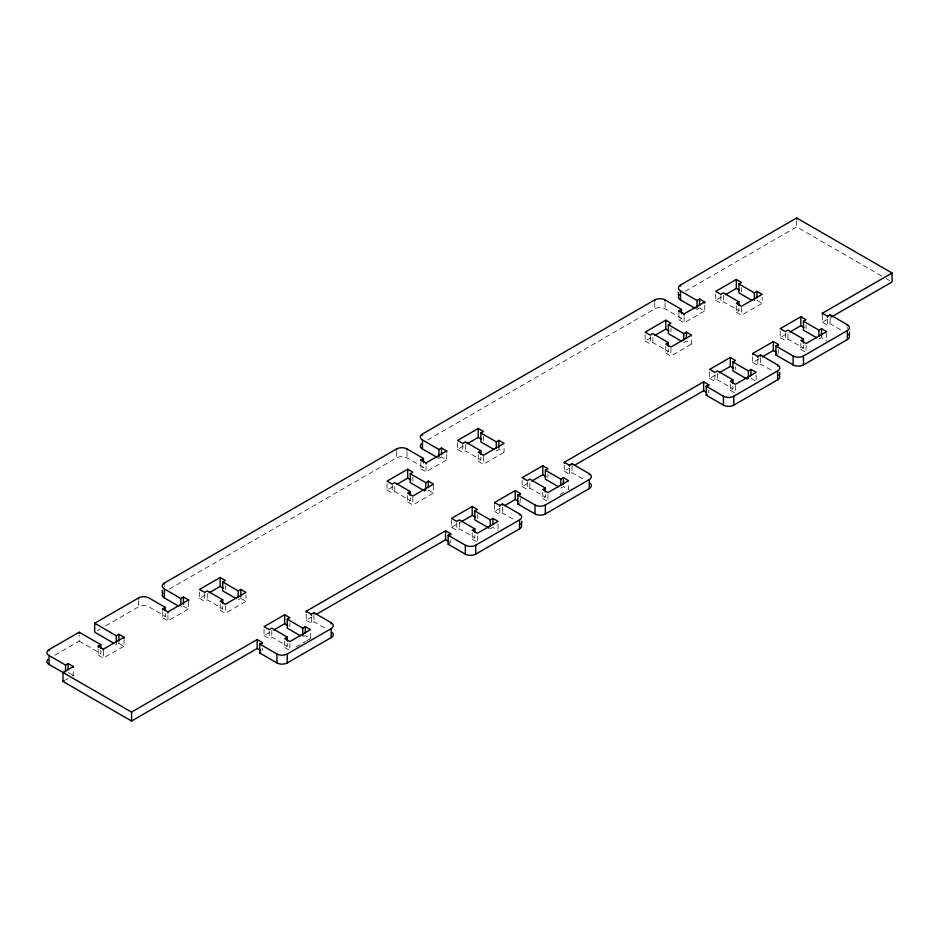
<?xml version="1.0" encoding="UTF-8"?>
<svg xmlns="http://www.w3.org/2000/svg" width="939" height="939" viewBox="0 0 939 939"><rect width="100%" height="100%" fill="white"/><g stroke="black" fill="none" stroke-linecap="round" stroke-linejoin="round"><path stroke-width="0.7" stroke-dasharray="4.7 3.52" d="M54.732 655.258L79.193 641.137L79.193 634.987M97.421 630.609L100.168 629.024M105.649 625.867L138.561 606.864A7.301 4.214 0 0 1 148.82 606.829L165.346 616.371L165.346 612.463M169.443 589.035L396.645 457.856A7.301 4.214 0 0 1 406.963 457.856L423.43 467.376L423.43 463.455M427.527 440.027L654.729 308.861A7.301 4.214 0 0 1 665.047 308.861L681.514 318.368L681.514 314.459M685.376 291.16L796.671 226.909L882.507 276.465M98.243 648.966L98.243 655.117L100.825 653.626L100.825 650.269M114.957 643.908L116.8 644.4M118.572 643.379L124.054 646.173L124.054 639.471M162.764 611.712L162.764 617.862L165.346 616.371M181.802 606.876L180.84 606.876M183.093 606.125L188.575 608.918L188.575 602.216M420.86 462.716L420.86 468.854L423.43 467.376M437.891 457.833L438.924 458.432L440.051 457.774M440.215 457.68L441.506 456.941L446.659 459.922L446.659 453.22M678.944 313.157L678.944 319.859L681.514 318.368M695.975 308.837L697.008 309.424L698.299 308.685M698.452 308.591L699.59 307.933L704.743 310.915L704.743 304.213M199.514 591.946L199.514 598.331L206.803 594.129M387.032 483.691L387.032 490.076L394.321 485.874M457.598 442.95L457.598 449.335L464.887 445.121M645.116 334.683L645.116 341.068L652.405 336.866M715.682 293.942L715.682 300.327L722.971 296.125M65.554 679.953L68.136 678.463M72.655 675.845L73.301 675.481L73.301 668.768M98.243 655.117L103.407 658.098L124.054 646.173M162.764 617.862L167.928 620.843L188.575 608.918M420.86 468.854L426.013 471.836L446.659 459.922M678.944 319.859L684.097 322.84L704.743 310.915M199.514 598.331L204.679 601.312L207.261 599.821L222.743 608.765L222.743 606.207M387.032 490.076L392.185 493.057L394.767 491.567L410.261 500.51L410.261 496.672M457.598 449.335L462.763 452.316L465.345 450.826L480.827 459.758L480.827 457.211M645.116 341.068L650.269 344.05L652.851 342.559L668.345 351.503L668.345 347.676M715.682 300.327L720.847 303.309L723.429 301.818L738.911 310.762L738.911 306.924M220.16 603.871L220.16 610.256L222.743 608.765M238.224 599.821L239.95 598.836M407.679 495.616L407.679 502.001L410.261 500.51M478.244 454.863L478.244 461.249L480.827 459.758M496.32 450.826L498.891 449.335L504.055 452.316L504.055 445.919M665.763 346.608L665.763 352.994L668.345 351.503M683.827 342.559L686.409 341.068L691.574 344.05L691.574 336.385M736.329 305.856L736.329 312.253L738.911 310.762M220.16 610.256L225.325 613.237L245.971 601.312L245.971 594.927M407.679 502.001L412.831 504.971L433.489 493.057L433.489 485.393M478.244 461.249L483.409 464.23L504.055 452.316M665.763 352.994L670.916 355.975L691.574 344.05M736.329 312.253L741.493 315.222L762.139 303.309L762.139 296.924M264.047 629.224L264.047 635.609L272.545 630.703M451.589 519.666L451.589 527.331L460.087 522.424M522.131 480.216L522.131 486.602L529.42 482.4M709.673 371.938L709.673 378.323L718.171 373.417M780.215 331.209L780.215 337.594L787.504 333.392M264.047 635.609L269.211 638.59L271.782 637.1L287.275 646.032L287.275 642.206M451.589 527.331L456.753 530.312L459.324 528.821L474.817 537.765L474.817 533.927M522.131 486.602L527.295 489.583L529.878 488.092L545.359 497.036L545.359 493.198M709.673 378.323L714.837 381.304L717.408 379.814L732.901 388.758L732.901 384.931M780.215 337.594L785.38 340.575L787.962 339.085L803.444 348.029L803.444 344.202M306.196 614.059L306.196 620.21L315.07 615.092M494.595 504.736L494.595 511.438L501.884 507.224M564.28 465.063L564.28 471.202L573.154 466.084M752.679 356.843L752.679 362.431L758.759 358.933M822.364 315.492L822.364 322.206L826.719 319.683M306.196 620.21L311.361 623.191L313.943 621.7L326.842 629.153M494.595 511.438L499.759 514.419L502.342 512.929L514.173 519.76M519.924 502.776L520.406 498.586M564.28 471.202L569.445 474.183L572.027 472.693L584.927 480.146M752.679 362.431L757.843 365.412L760.426 363.921L772.257 370.752M778.173 353.674L778.49 349.578M822.364 322.206L827.529 325.187L830.111 323.697L843.011 331.138M284.693 641.137L284.693 647.523L287.275 646.032M303.614 636.595L305.339 635.609L310.504 638.59L310.504 630.926M472.235 532.859L472.235 539.256L474.817 537.765M490.299 528.821L492.881 527.331L498.046 530.312M542.777 492.142L542.777 498.527L545.359 497.036M560.841 488.092L563.423 486.602L568.588 489.583L568.588 481.918M730.319 383.863L730.319 390.248L732.901 388.758M800.861 343.134L800.861 349.519L803.444 348.029M818.925 339.085L821.508 337.594L826.672 340.575M295.926 647.006L305.644 641.396M306.853 640.691L310.504 638.59M560.078 494.489L563.729 492.388M886.087 278.531L889.667 280.597M756.975 300.327L762.139 303.309M800.861 349.519L806.026 352.501L806.026 344.836M750.965 378.323L756.13 381.304M730.319 390.248L734.451 392.631M542.777 498.527L547.942 501.508L547.942 493.844M428.325 490.076L433.489 493.057M472.235 539.256L476.366 541.639M449.441 541.979L450.074 542.355M240.807 598.331L245.971 601.312M284.693 647.523L289.858 650.504L289.858 642.839M79.193 641.137L100.825 653.626M72.338 674.918L68.136 672.5L68.136 671.385M72.655 675.106L73.301 675.481M847.318 327.476L847.318 328.591M830.111 318.11L830.111 323.697M827.529 319.037L827.529 325.187M826.672 332.911L826.672 339.296M806.026 324.824L806.026 328.662M796.671 220.759L796.671 226.909M787.962 333.979L787.962 339.085M785.38 332.911L785.38 340.575M760.426 357.771L760.426 363.921M757.843 359.261L757.843 365.412M756.13 374.919L756.13 380.025M741.493 287.557L741.493 291.383M741.493 307.569L741.493 315.222M735.483 366.832L735.483 369.391M735.483 385.565L735.483 391.95M723.429 295.433L723.429 301.818M720.847 295.644L720.847 303.309M717.408 373.429L717.408 379.814M714.837 374.919L714.837 381.304M708.804 389.814L708.804 393.159M684.097 316.689L684.097 322.84M670.916 328.298L670.916 332.136M670.916 348.31L670.916 355.975M665.047 302.71L665.047 308.861M654.729 302.71L654.729 308.861M652.851 337.453L652.851 342.559M650.269 336.385L650.269 344.05M572.027 465.99L572.027 472.693M569.445 468.596L569.445 474.183M547.942 473.831L547.942 477.658M529.878 482.986L529.878 488.092M527.295 481.918L527.295 489.583M502.342 507.342L502.342 512.929M499.759 508.269L499.759 514.419M498.046 523.927L498.046 529.033M483.409 436.565L483.409 440.391M483.409 456.565L483.409 464.23M477.399 514.56L477.399 518.387M477.399 535.84L477.399 540.958M465.345 444.44L465.345 450.826M462.763 444.652L462.763 452.316M459.324 522.436L459.324 528.821M456.753 522.647L456.753 530.312M450.72 539.937L450.72 542.73M426.013 466.249L426.013 471.836M412.831 477.305L412.831 481.132M412.831 497.318L412.831 504.971M406.963 451.718L406.963 457.856M396.645 451.718L396.645 457.856M394.767 486.461L394.767 491.567M392.185 485.393L392.185 493.057M313.943 614.998L313.943 621.7M311.361 617.604L311.361 623.191M289.858 622.839L289.858 626.665M271.782 630.715L271.782 637.1M269.211 630.926L269.211 638.59M262.321 648.145L262.321 650.387M225.325 585.56L225.325 589.399M225.325 605.573L225.325 613.237M207.261 593.436L207.261 599.821M204.679 593.648L204.679 601.312M167.928 615.256L167.928 620.843M164.36 585.819L164.36 586.934M138.561 600.714L138.561 606.864M118.901 642.076L118.901 643.192M103.407 651.384L103.407 658.098"/><path stroke-width="1.41" d="M262.321 643.673L262.321 642.558L257.157 639.576L131.566 712.091L49.086 664.483L49.086 655.539A7.301 4.214 0 0 1 49.086 649.577L79.193 632.193L100.825 644.682L100.825 648.591M113.607 643.121L94.686 632.193L94.686 623.25L138.561 597.92A7.301 4.214 0 0 1 148.82 597.897L165.346 607.427L165.346 610.784M164.36 584.14L164.36 583.025L396.645 448.924A7.301 4.214 0 0 1 406.963 448.924L423.43 458.432L423.43 462.34M422.456 435.133L422.456 434.018L654.729 299.917A7.301 4.214 0 0 1 665.047 299.917L681.514 309.424L681.514 313.333M680.54 286.137L680.54 285.022L796.671 217.965L892.05 273.026L892.05 281.97L831.074 317.171M49.086 655.539L65.554 665.047L68.136 663.556L73.301 666.537L73.301 667.652M98.243 647.288L98.243 646.173L100.825 644.682M116.319 643.004L116.319 635.738L118.901 634.259L124.054 637.229L124.054 638.356M162.764 610.045L162.764 608.918L165.346 607.427M164.36 583.025A7.301 4.214 0 0 0 164.36 588.988L180.84 598.495L183.422 597.004L188.575 599.986L188.575 601.101M420.86 461.037L420.86 459.922L423.43 458.432M422.456 434.018A7.301 4.214 0 0 0 422.456 439.98L438.924 449.488L441.506 447.997L446.659 450.978L446.659 452.093M678.944 312.03L678.944 310.915L681.514 309.424M680.54 285.022A7.301 4.214 0 0 0 680.54 290.973L697.008 300.48L699.59 299.001L704.743 301.971L704.743 303.097M235.853 598.448L222.743 590.889L222.743 581.945L225.325 580.455L220.16 577.473L199.514 589.399L204.679 592.38L207.261 590.889L222.743 599.821L222.743 603.66M424.545 490.874L410.261 482.623L410.261 473.69L412.831 472.2L407.679 469.218L387.032 481.132L392.185 484.113L394.767 482.623L410.261 491.567L410.261 495.393M493.937 449.441L480.827 441.882L480.827 432.938L483.409 431.447L478.244 428.466L457.598 440.391L462.763 443.372L465.345 441.882L480.827 450.826L480.827 454.652M681.444 341.186L668.345 333.627L668.345 324.683L670.916 323.192L665.763 320.211L645.116 332.136L650.269 335.117L652.851 333.627L668.345 342.559L668.345 346.397M752.022 300.445L738.911 292.874L738.911 283.942L741.493 282.451L736.329 279.47L715.682 291.383L720.847 294.365L723.429 292.874L738.911 301.818L738.911 305.644M73.301 666.537L62.972 672.5L62.972 681.444L131.566 721.035L257.157 648.52L260.713 650.574M98.243 646.173L103.407 649.154L124.054 637.229M162.764 608.918L167.928 611.899L188.575 599.986M420.86 459.922L426.013 462.904L446.659 450.978M678.944 310.915L684.097 313.896L704.743 301.971M209.233 592.72L220.16 586.417L223.259 588.201M396.739 484.465L407.679 478.151L410.777 479.946M467.317 443.724L478.244 437.41L481.343 439.194M654.823 335.458L665.763 329.155L668.861 330.939M725.401 294.717L736.329 288.402L739.427 290.198M62.972 681.444L64.263 680.693M222.743 599.821L220.16 601.312L225.325 604.293L245.971 592.38L240.807 589.399L238.224 590.889L222.743 581.945M410.261 491.567L407.679 493.057L412.831 496.038L433.489 484.113L428.325 481.132L425.743 482.623L410.261 473.69M480.827 450.826L478.244 452.316L483.409 455.286L504.055 443.372L498.891 440.391L496.32 441.882L480.827 432.938M668.345 342.559L665.763 344.05L670.916 347.031L691.574 335.117L686.409 332.136L683.827 333.627L668.345 324.683M738.911 301.818L736.329 303.309L741.493 306.29L762.139 294.365L756.975 291.383L754.404 292.874L738.911 283.942M300.374 635.726L287.275 628.156L287.275 619.212L289.858 617.721L284.693 614.74L264.047 626.665L269.211 629.646L271.782 628.156L287.275 637.1L287.275 640.926M489.102 528.129L474.817 519.877L474.817 510.945L477.399 509.454L472.235 506.473L451.589 518.387L456.753 521.368L459.324 519.877L474.817 528.821L474.817 532.648M558.459 486.719L545.359 479.148L545.359 470.216L547.942 468.725L542.777 465.744L522.131 477.658L527.295 480.639L529.878 479.148L545.359 488.092L545.359 491.919M747.186 379.133L732.901 370.882L732.901 361.938L735.483 360.447L730.319 357.466L709.673 369.391L714.837 372.372L717.408 370.882L732.901 379.814L732.901 383.652M816.543 337.711L803.444 330.152L803.444 321.208L806.026 319.718L800.861 316.736L780.215 328.662L785.38 331.643L787.962 330.152L803.444 339.085L803.444 342.923M273.765 629.999L284.693 623.684L287.792 625.48M306.196 612.381L306.196 611.266L445.567 530.805L450.72 533.786L450.72 534.901M461.307 521.72L472.235 515.405L475.334 517.201M494.595 503.609L494.595 502.494L515.241 490.581L520.406 493.562L520.406 494.677M531.85 480.991L542.777 474.688L545.876 476.472M564.28 463.385L564.28 462.27L703.651 381.809L708.804 384.779L708.804 385.906M719.391 372.713L730.319 366.41L733.418 368.194M752.679 354.613L752.679 353.498L773.337 341.573L778.49 344.554L778.49 345.669M789.934 331.995L800.861 325.68L803.96 327.465M822.364 314.377L822.364 313.262L892.05 273.026M332.371 632.569A7.301 4.214 0 0 1 331.15 637.593L287.275 662.922A7.301 4.214 0 0 1 276.946 662.922L259.739 652.992L259.739 644.048L262.321 642.558M306.196 611.266L311.361 614.247L313.943 612.756L331.15 622.698A7.301 4.214 0 0 1 331.15 628.649L331.15 637.593M520.769 523.798A7.301 4.214 0 0 1 519.549 528.821L475.674 554.151A7.301 4.214 0 0 1 465.345 554.151L448.149 544.221L448.149 535.277L450.72 533.786M494.595 502.494L499.759 505.475L502.342 503.985L519.549 513.915L519.549 515.042M590.079 483.221A7.301 4.214 0 0 1 589.234 488.585L545.359 513.915A7.301 4.214 0 0 1 535.03 513.915L517.823 503.985L517.823 495.041L520.406 493.562M564.28 462.27L569.445 465.251L572.027 463.76L589.234 473.69A7.301 4.214 0 0 1 589.234 479.653L589.234 488.585M778.854 374.79A7.301 4.214 0 0 1 777.633 379.814L733.758 405.143A7.301 4.214 0 0 1 723.429 405.143L706.234 395.213L706.234 386.269L708.804 384.779M752.679 353.498L757.843 356.468L760.426 354.977L777.633 364.919L777.633 366.034M848.539 334.566A7.301 4.214 0 0 1 847.318 339.589L803.444 364.919A7.301 4.214 0 0 1 793.115 364.919L775.907 354.977L775.907 346.045L778.49 344.554M822.364 313.262L827.529 316.243L830.111 314.753L847.318 324.683A7.301 4.214 0 0 1 847.318 330.645L847.318 339.589M316.337 614.352L445.567 539.749L448.466 541.427M504.313 505.828L515.241 499.513L517.823 501.003M574.422 465.357L703.651 390.741L706.551 392.42M762.398 356.82L773.337 350.517L776.236 352.184M259.739 652.992L260.713 652.429M287.275 637.1L284.693 638.59L289.858 641.572L310.504 629.646L305.339 626.665L302.757 628.156L287.275 619.212M448.149 544.221L449.112 543.658M474.817 528.821L472.235 530.312L477.399 533.293L498.046 521.368L492.881 518.387L490.299 519.877L474.817 510.945M517.823 503.985L518.798 503.433M545.359 488.092L542.777 489.583L547.942 492.564L568.588 480.639L563.423 477.658L560.841 479.148L545.359 470.216M706.234 395.213L707.196 394.65M732.901 379.814L730.319 381.304L735.483 384.286L756.13 372.372L750.965 369.391L748.383 370.882L732.901 361.938M775.907 354.977L776.882 354.426M803.444 339.085L800.861 340.575L806.026 343.557L826.672 331.643L821.508 328.662L818.925 330.152L803.444 321.208M259.739 644.048L276.946 653.978A7.301 4.214 0 0 0 287.275 653.978L331.15 628.649M448.149 535.277L465.345 545.207A7.301 4.214 0 0 0 475.674 545.207L519.549 519.877A7.301 4.214 0 0 0 519.549 513.915M517.823 495.041L535.03 504.982A7.301 4.214 0 0 0 545.359 504.982L589.234 479.653M706.234 386.269L723.429 396.211A7.301 4.214 0 0 0 733.758 396.211L777.633 370.882A7.301 4.214 0 0 0 777.633 364.919M775.907 346.045L793.115 355.975A7.301 4.214 0 0 0 803.444 355.975L847.318 330.645M679.437 294.764A7.301 4.214 0 0 0 680.54 299.917L694.942 308.238M421.177 443.947A7.301 4.214 0 0 0 422.456 448.924L436.858 457.246M162.928 593.143A7.301 4.214 0 0 0 164.36 597.92L178.774 606.242M94.686 623.25L116.319 635.738M849.455 332.136L849.455 334.366M847.318 324.683L847.318 325.798M830.111 314.753L830.111 315.868M827.529 316.243L827.529 317.359M821.508 328.662L821.508 336.326M818.925 330.152L818.925 336.538M803.444 355.975L803.444 364.919M800.861 316.736L800.861 325.68M796.671 217.965L796.671 219.08M793.115 355.975L793.115 364.919M779.769 372.372L779.769 374.602M777.633 370.882L777.633 379.814M773.337 341.573L773.337 350.517M760.426 354.977L760.426 356.104M757.843 356.468L757.843 357.595M756.975 291.383L756.975 297.769M754.404 292.874L754.404 300.539M750.965 369.391L750.965 375.776M748.383 370.882L748.383 378.534M736.329 279.47L736.329 288.402M733.758 396.211L733.758 405.143M730.319 357.466L730.319 366.41M723.429 396.211L723.429 405.143M703.651 381.809L703.651 390.741M699.59 299.001L699.59 305.703M697.008 300.48L697.008 307.746M686.409 332.136L686.409 338.521M684.097 313.896L684.097 315.011M683.827 333.627L683.827 340.012M680.54 290.973L680.54 299.917M678.392 292.463L678.392 294.705M665.763 320.211L665.763 329.155M665.047 299.917L665.047 301.032M654.729 299.917L654.729 301.032M589.234 473.69L589.234 474.805M572.027 463.76L572.027 464.875M569.445 465.251L569.445 466.366M563.423 477.658L563.423 484.043M560.841 479.148L560.841 485.533M545.359 504.982L545.359 513.915M542.777 465.744L542.777 474.688M535.03 504.982L535.03 513.915M521.685 521.368L521.685 523.61M519.549 519.877L519.549 528.821M515.241 490.581L515.241 499.513M502.342 503.985L502.342 505.1M499.759 505.475L499.759 506.591M498.891 440.391L498.891 448.056M496.32 441.882L496.32 448.267M492.881 518.387L492.881 524.772M490.299 519.877L490.299 526.263M478.244 428.466L478.244 437.41M475.674 545.207L475.674 554.151M472.235 506.473L472.235 515.405M465.345 545.207L465.345 554.151M445.567 530.805L445.567 539.749M441.506 447.997L441.506 454.699M438.924 449.488L438.924 456.753M428.325 481.132L428.325 487.517M426.013 462.904L426.013 464.019M425.743 482.623L425.743 490.287M422.456 439.98L422.456 448.924M407.679 469.218L407.679 478.151M406.963 448.924L406.963 450.039M396.645 448.924L396.645 450.039M331.15 622.698L331.15 623.813M313.943 612.756L313.943 613.871M311.361 614.247L311.361 615.362M305.339 626.665L305.339 633.05M302.757 628.156L302.757 635.82M287.275 653.978L287.275 662.922M284.693 614.74L284.693 623.684M276.946 653.978L276.946 662.922M257.157 639.576L257.157 648.52M240.807 589.399L240.807 597.063M238.224 590.889L238.224 597.274M220.16 577.473L220.16 586.417M183.422 597.004L183.422 604.27M180.84 598.495L180.84 605.197M167.928 611.899L167.928 613.026M164.36 588.988L164.36 597.92M162.224 590.478L162.224 592.709M138.561 597.92L138.561 599.047M131.566 712.091L131.566 721.035M118.901 634.259L118.901 640.961M103.407 649.154L103.407 650.269M79.193 632.193L79.193 633.309M68.136 663.556L68.136 669.707M65.554 665.047L65.554 671.749M49.086 649.577L49.086 650.692M49.086 664.483A7.301 4.214 0 0 1 47.866 659.46"/></g></svg>
